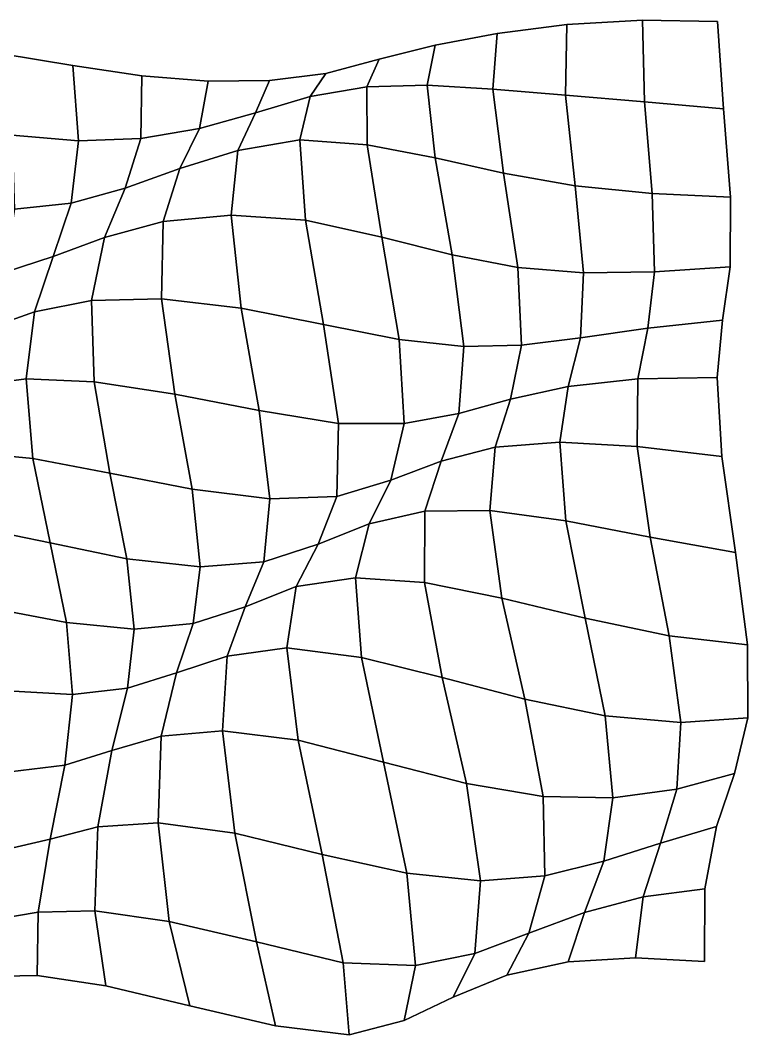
# Model space of a CAD drawing. Extents: x -161 to 228, y -141 to 124.
# Drawn here: x 38.8 to 228.5, y -140.7 to 123.9 of the extents above; entities that cross this region are included whole.
import ezdxf

# ---------------------------------------------------------------- set-up
doc = ezdxf.new("R2010")
doc.units = 0

msp = doc.modelspace()

# ---------------------------------------------------------------- linework, layer by layer
for points in [[(162.045242, 105.955994, 8.219256), (181.003815, 104.348984, 5.365935), (181.344574, 122.779739, 0.041393), (163.121384, 120.498466, 3.419981)], [(162.045242, 105.955994, 8.219256), (163.121384, 120.498466, 3.419981), (181.344574, 122.779739, 0.041393), (181.003815, 104.348984, 5.365935)], [(181.003815, 104.348984, 5.365935), (201.539749, 102.61908, 0.902021), (201.049774, 123.908615, -3.89927), (181.344574, 122.779739, 0.041393)], [(181.003815, 104.348984, 5.365935), (181.344574, 122.779739, 0.041393), (201.049774, 123.908615, -3.89927), (201.539749, 102.61908, 0.902021)], [(201.539749, 102.61908, 0.902021), (222.20311, 100.772346, -3.550368), (220.645325, 123.571396, -6.838017), (201.049774, 123.908615, -3.89927)], [(201.539749, 102.61908, 0.902021), (201.049774, 123.908615, -3.89927), (220.645325, 123.571396, -6.838017), (222.20311, 100.772346, -3.550368)], [(144.929688, 106.954941, 8.826334), (162.045242, 105.955994, 8.219256), (163.121384, 120.498466, 3.419981), (146.95372, 117.401817, 5.189793)], [(144.929688, 106.954941, 8.826334), (146.95372, 117.401817, 5.189793), (163.121384, 120.498466, 3.419981), (162.045242, 105.955994, 8.219256)], [(129.206009, 106.5308, 7.579655), (144.929688, 106.954941, 8.826334), (146.95372, 117.401817, 5.189793), (132.394592, 113.762299, 5.177348)], [(129.206009, 106.5308, 7.579655), (132.394592, 113.762299, 5.177348), (146.95372, 117.401817, 5.189793), (144.929688, 106.954941, 8.826334)], [(36.692879, 93.958305, -1.828453), (53.955246, 92.505173, -1.999195), (52.500904, 112.086723, -1.490066), (34.093605, 115.154266, -1.102089)], [(36.692879, 93.958305, -1.828453), (34.093605, 115.154266, -1.102089), (52.500904, 112.086723, -1.490066), (53.955246, 92.505173, -1.999195)], [(53.955246, 92.505173, -1.999195), (70.205193, 93.053978, -1.401388), (70.535759, 109.446106, -1.269571), (52.500904, 112.086723, -1.490066)], [(53.955246, 92.505173, -1.999195), (52.500904, 112.086723, -1.490066), (70.535759, 109.446106, -1.269571), (70.205193, 93.053978, -1.401388)], [(114.412605, 104.050232, 5.283604), (129.206009, 106.5308, 7.579655), (132.394592, 113.762299, 5.177348), (118.496727, 110.03569, 3.82674)], [(114.412605, 104.050232, 5.283604), (118.496727, 110.03569, 3.82674), (132.394592, 113.762299, 5.177348), (129.206009, 106.5308, 7.579655)], [(70.205193, 93.053978, -1.401388), (85.532661, 95.688568, 0.046459), (87.776093, 107.989525, -0.243254), (70.535759, 109.446106, -1.269571)], [(70.205193, 93.053978, -1.401388), (70.535759, 109.446106, -1.269571), (87.776093, 107.989525, -0.243254), (85.532661, 95.688568, 0.046459)], [(100.16407, 99.753937, 2.305505), (114.412605, 104.050232, 5.283604), (118.496727, 110.03569, 3.82674), (103.808502, 108.186638, 1.550478)], [(100.16407, 99.753937, 2.305505), (103.808502, 108.186638, 1.550478), (118.496727, 110.03569, 3.82674), (114.412605, 104.050232, 5.283604)], [(85.532661, 95.688568, 0.046459), (100.16407, 99.753937, 2.305505), (103.808502, 108.186638, 1.550478), (87.776093, 107.989525, -0.243254)], [(85.532661, 95.688568, 0.046459), (87.776093, 107.989525, -0.243254), (103.808502, 108.186638, 1.550478), (100.16407, 99.753937, 2.305505)], [(111.717926, 92.753853, 4.923088), (129.253143, 91.436943, 7.440405), (129.206009, 106.5308, 7.579655), (114.412605, 104.050232, 5.283604)], [(111.717926, 92.753853, 4.923088), (114.412605, 104.050232, 5.283604), (129.206009, 106.5308, 7.579655), (129.253143, 91.436943, 7.440405)], [(129.253143, 91.436943, 7.440405), (146.958344, 88.009743, 9.566008), (144.929688, 106.954941, 8.826334), (129.206009, 106.5308, 7.579655)], [(129.253143, 91.436943, 7.440405), (129.206009, 106.5308, 7.579655), (144.929688, 106.954941, 8.826334), (146.958344, 88.009743, 9.566008)], [(146.958344, 88.009743, 9.566008), (164.820572, 84.019005, 10.266811), (162.045242, 105.955994, 8.219256), (144.929688, 106.954941, 8.826334)], [(146.958344, 88.009743, 9.566008), (144.929688, 106.954941, 8.826334), (162.045242, 105.955994, 8.219256), (164.820572, 84.019005, 10.266811)], [(164.820572, 84.019005, 10.266811), (183.533417, 80.733299, 8.606019), (181.003815, 104.348984, 5.365935), (162.045242, 105.955994, 8.219256)], [(164.820572, 84.019005, 10.266811), (162.045242, 105.955994, 8.219256), (181.003815, 104.348984, 5.365935), (183.533417, 80.733299, 8.606019)], [(95.520821, 89.976425, 2.230317), (111.717926, 92.753853, 4.923088), (114.412605, 104.050232, 5.283604), (100.16407, 99.753937, 2.305505)], [(95.520821, 89.976425, 2.230317), (100.16407, 99.753937, 2.305505), (114.412605, 104.050232, 5.283604), (111.717926, 92.753853, 4.923088)], [(183.533417, 80.733299, 8.606019), (203.53244, 78.713806, 4.652079), (201.539749, 102.61908, 0.902021), (181.003815, 104.348984, 5.365935)], [(183.533417, 80.733299, 8.606019), (181.003815, 104.348984, 5.365935), (201.539749, 102.61908, 0.902021), (203.53244, 78.713806, 4.652079)], [(203.53244, 78.713806, 4.652079), (223.968918, 77.740059, -0.217747), (222.20311, 100.772346, -3.550368), (201.539749, 102.61908, 0.902021)], [(203.53244, 78.713806, 4.652079), (201.539749, 102.61908, 0.902021), (222.20311, 100.772346, -3.550368), (223.968918, 77.740059, -0.217747)], [(80.415413, 85.254601, 0.292163), (95.520821, 89.976425, 2.230317), (100.16407, 99.753937, 2.305505), (85.532661, 95.688568, 0.046459)], [(80.415413, 85.254601, 0.292163), (85.532661, 95.688568, 0.046459), (100.16407, 99.753937, 2.305505), (95.520821, 89.976425, 2.230317)], [(66.170441, 80.132172, -1.074536), (80.415413, 85.254601, 0.292163), (85.532661, 95.688568, 0.046459), (70.205193, 93.053978, -1.401388)], [(66.170441, 80.132172, -1.074536), (70.205193, 93.053978, -1.401388), (85.532661, 95.688568, 0.046459), (80.415413, 85.254601, 0.292163)], [(37.291821, 74.657455, -1.99546), (52.091236, 76.2258, -1.859146), (53.955246, 92.505173, -1.999195), (36.692879, 93.958305, -1.828453)], [(37.291821, 74.657455, -1.99546), (36.692879, 93.958305, -1.828453), (53.955246, 92.505173, -1.999195), (52.091236, 76.2258, -1.859146)], [(52.091236, 76.2258, -1.859146), (66.170441, 80.132172, -1.074536), (70.205193, 93.053978, -1.401388), (53.955246, 92.505173, -1.999195)], [(52.091236, 76.2258, -1.859146), (53.955246, 92.505173, -1.999195), (70.205193, 93.053978, -1.401388), (66.170441, 80.132172, -1.074536)], [(93.796654, 73.073334, 1.545346), (113.211235, 71.766869, 3.386686), (111.717926, 92.753853, 4.923088), (95.520821, 89.976425, 2.230317)], [(93.796654, 73.073334, 1.545346), (95.520821, 89.976425, 2.230317), (111.717926, 92.753853, 4.923088), (113.211235, 71.766869, 3.386686)], [(113.211235, 71.766869, 3.386686), (133.064178, 67.339111, 5.687339), (129.253143, 91.436943, 7.440405), (111.717926, 92.753853, 4.923088)], [(113.211235, 71.766869, 3.386686), (111.717926, 92.753853, 4.923088), (129.253143, 91.436943, 7.440405), (133.064178, 67.339111, 5.687339)], [(76.097328, 71.38784, 0.457245), (93.796654, 73.073334, 1.545346), (95.520821, 89.976425, 2.230317), (80.415413, 85.254601, 0.292163)], [(76.097328, 71.38784, 0.457245), (80.415413, 85.254601, 0.292163), (95.520821, 89.976425, 2.230317), (93.796654, 73.073334, 1.545346)], [(133.064178, 67.339111, 5.687339), (151.459854, 62.774818, 8.329152), (146.958344, 88.009743, 9.566008), (129.253143, 91.436943, 7.440405)], [(133.064178, 67.339111, 5.687339), (129.253143, 91.436943, 7.440405), (146.958344, 88.009743, 9.566008), (151.459854, 62.774818, 8.329152)], [(151.459854, 62.774818, 8.329152), (168.554321, 59.47525, 10.138899), (164.820572, 84.019005, 10.266811), (146.958344, 88.009743, 9.566008)], [(151.459854, 62.774818, 8.329152), (146.958344, 88.009743, 9.566008), (164.820572, 84.019005, 10.266811), (168.554321, 59.47525, 10.138899)], [(60.749371, 67.287743, -0.355117), (76.097328, 71.38784, 0.457245), (80.415413, 85.254601, 0.292163), (66.170441, 80.132172, -1.074536)], [(60.749371, 67.287743, -0.355117), (66.170441, 80.132172, -1.074536), (80.415413, 85.254601, 0.292163), (76.097328, 71.38784, 0.457245)], [(168.554321, 59.47525, 10.138899), (185.708572, 58.054703, 9.775681), (183.533417, 80.733299, 8.606019), (164.820572, 84.019005, 10.266811)], [(168.554321, 59.47525, 10.138899), (164.820572, 84.019005, 10.266811), (183.533417, 80.733299, 8.606019), (185.708572, 58.054703, 9.775681)], [(47.422466, 62.26825, -0.99331), (60.749371, 67.287743, -0.355117), (66.170441, 80.132172, -1.074536), (52.091236, 76.2258, -1.859146)], [(47.422466, 62.26825, -0.99331), (52.091236, 76.2258, -1.859146), (66.170441, 80.132172, -1.074536), (60.749371, 67.287743, -0.355117)], [(185.708572, 58.054703, 9.775681), (204.223877, 58.335705, 6.814428), (203.53244, 78.713806, 4.652079), (183.533417, 80.733299, 8.606019)], [(185.708572, 58.054703, 9.775681), (183.533417, 80.733299, 8.606019), (203.53244, 78.713806, 4.652079), (204.223877, 58.335705, 6.814428)], [(204.223877, 58.335705, 6.814428), (223.875717, 59.570087, 2.301079), (223.968918, 77.740059, -0.217747), (203.53244, 78.713806, 4.652079)], [(204.223877, 58.335705, 6.814428), (203.53244, 78.713806, 4.652079), (223.968918, 77.740059, -0.217747), (223.875717, 59.570087, 2.301079)], [(34.913475, 58.202953, -1.336889), (47.422466, 62.26825, -0.99331), (52.091236, 76.2258, -1.859146), (37.291821, 74.657455, -1.99546)], [(34.913475, 58.202953, -1.336889), (37.291821, 74.657455, -1.99546), (52.091236, 76.2258, -1.859146), (47.422466, 62.26825, -0.99331)], [(75.630692, 51.251431, 0.519189), (96.404198, 48.819908, 0.672172), (93.796654, 73.073334, 1.545346), (76.097328, 71.38784, 0.457245)], [(75.630692, 51.251431, 0.519189), (76.097328, 71.38784, 0.457245), (93.796654, 73.073334, 1.545346), (96.404198, 48.819908, 0.672172)], [(96.404198, 48.819908, 0.672172), (117.895302, 44.600151, 1.704135), (113.211235, 71.766869, 3.386686), (93.796654, 73.073334, 1.545346)], [(96.404198, 48.819908, 0.672172), (93.796654, 73.073334, 1.545346), (113.211235, 71.766869, 3.386686), (117.895302, 44.600151, 1.704135)], [(117.895302, 44.600151, 1.704135), (137.604233, 40.653683, 3.791552), (133.064178, 67.339111, 5.687339), (113.211235, 71.766869, 3.386686)], [(117.895302, 44.600151, 1.704135), (113.211235, 71.766869, 3.386686), (133.064178, 67.339111, 5.687339), (137.604233, 40.653683, 3.791552)], [(57.374847, 50.860985, 0.521163), (75.630692, 51.251431, 0.519189), (76.097328, 71.38784, 0.457245), (60.749371, 67.287743, -0.355117)], [(57.374847, 50.860985, 0.521163), (60.749371, 67.287743, -0.355117), (76.097328, 71.38784, 0.457245), (75.630692, 51.251431, 0.519189)], [(42.521229, 47.837944, 0.360728), (57.374847, 50.860985, 0.521163), (60.749371, 67.287743, -0.355117), (47.422466, 62.26825, -0.99331)], [(42.521229, 47.837944, 0.360728), (47.422466, 62.26825, -0.99331), (60.749371, 67.287743, -0.355117), (57.374847, 50.860985, 0.521163)], [(137.604233, 40.653683, 3.791552), (154.466064, 38.822495, 6.738337), (151.459854, 62.774818, 8.329152), (133.064178, 67.339111, 5.687339)], [(137.604233, 40.653683, 3.791552), (133.064178, 67.339111, 5.687339), (151.459854, 62.774818, 8.329152), (154.466064, 38.822495, 6.738337)], [(30.540949, 43.594463, 0.038896), (42.521229, 47.837944, 0.360728), (47.422466, 62.26825, -0.99331), (34.913475, 58.202953, -1.336889)], [(30.540949, 43.594463, 0.038896), (34.913475, 58.202953, -1.336889), (47.422466, 62.26825, -0.99331), (42.521229, 47.837944, 0.360728)], [(154.466064, 38.822495, 6.738337), (169.513062, 39.209316, 9.251317), (168.554321, 59.47525, 10.138899), (151.459854, 62.774818, 8.329152)], [(154.466064, 38.822495, 6.738337), (151.459854, 62.774818, 8.329152), (168.554321, 59.47525, 10.138899), (169.513062, 39.209316, 9.251317)], [(169.513062, 39.209316, 9.251317), (184.892883, 41.118279, 9.76851), (185.708572, 58.054703, 9.775681), (168.554321, 59.47525, 10.138899)], [(169.513062, 39.209316, 9.251317), (168.554321, 59.47525, 10.138899), (185.708572, 58.054703, 9.775681), (184.892883, 41.118279, 9.76851)], [(184.892883, 41.118279, 9.76851), (202.403595, 43.584351, 7.6448), (204.223877, 58.335705, 6.814428), (185.708572, 58.054703, 9.775681)], [(184.892883, 41.118279, 9.76851), (185.708572, 58.054703, 9.775681), (204.223877, 58.335705, 6.814428), (202.403595, 43.584351, 7.6448)], [(202.403595, 43.584351, 7.6448), (221.949631, 45.7327, 3.722311), (223.875717, 59.570087, 2.301079), (204.223877, 58.335705, 6.814428)], [(202.403595, 43.584351, 7.6448), (204.223877, 58.335705, 6.814428), (223.875717, 59.570087, 2.301079), (221.949631, 45.7327, 3.722311)], [(40.341553, 30.373466, 2.078682), (58.110691, 29.615841, 1.652252), (57.374847, 50.860985, 0.521163), (42.521229, 47.837944, 0.360728)], [(40.341553, 30.373466, 2.078682), (42.521229, 47.837944, 0.360728), (57.374847, 50.860985, 0.521163), (58.110691, 29.615841, 1.652252)], [(58.110691, 29.615841, 1.652252), (79.086998, 26.390743, 0.904635), (75.630692, 51.251431, 0.519189), (57.374847, 50.860985, 0.521163)], [(58.110691, 29.615841, 1.652252), (57.374847, 50.860985, 0.521163), (75.630692, 51.251431, 0.519189), (79.086998, 26.390743, 0.904635)], [(79.086998, 26.390743, 0.904635), (101.094818, 22.116501, 0.425028), (96.404198, 48.819908, 0.672172), (75.630692, 51.251431, 0.519189)], [(79.086998, 26.390743, 0.904635), (75.630692, 51.251431, 0.519189), (96.404198, 48.819908, 0.672172), (101.094818, 22.116501, 0.425028)], [(26.675207, 28.532753, 1.903571), (40.341553, 30.373466, 2.078682), (42.521229, 47.837944, 0.360728), (30.540949, 43.594463, 0.038896)], [(26.675207, 28.532753, 1.903571), (30.540949, 43.594463, 0.038896), (42.521229, 47.837944, 0.360728), (40.341553, 30.373466, 2.078682)], [(101.094818, 22.116501, 0.425028), (121.785912, 18.788048, 1.0672), (117.895302, 44.600151, 1.704135), (96.404198, 48.819908, 0.672172)], [(101.094818, 22.116501, 0.425028), (96.404198, 48.819908, 0.672172), (117.895302, 44.600151, 1.704135), (121.785912, 18.788048, 1.0672)], [(199.867294, 30.383045, 7.58206), (220.485809, 30.759726, 4.083349), (221.949631, 45.7327, 3.722311), (202.403595, 43.584351, 7.6448)], [(199.867294, 30.383045, 7.58206), (202.403595, 43.584351, 7.6448), (221.949631, 45.7327, 3.722311), (220.485809, 30.759726, 4.083349)], [(121.785912, 18.788048, 1.0672), (138.885315, 18.772383, 3.083415), (137.604233, 40.653683, 3.791552), (117.895302, 44.600151, 1.704135)], [(121.785912, 18.788048, 1.0672), (117.895302, 44.600151, 1.704135), (137.604233, 40.653683, 3.791552), (138.885315, 18.772383, 3.083415)], [(181.710785, 28.435711, 9.40469), (199.867294, 30.383045, 7.58206), (202.403595, 43.584351, 7.6448), (184.892883, 41.118279, 9.76851)], [(181.710785, 28.435711, 9.40469), (184.892883, 41.118279, 9.76851), (202.403595, 43.584351, 7.6448), (199.867294, 30.383045, 7.58206)], [(138.885315, 18.772383, 3.083415), (153.186218, 21.350384, 6.085043), (154.466064, 38.822495, 6.738337), (137.604233, 40.653683, 3.791552)], [(138.885315, 18.772383, 3.083415), (137.604233, 40.653683, 3.791552), (154.466064, 38.822495, 6.738337), (153.186218, 21.350384, 6.085043)], [(166.657837, 25.085041, 8.698367), (181.710785, 28.435711, 9.40469), (184.892883, 41.118279, 9.76851), (169.513062, 39.209316, 9.251317)], [(166.657837, 25.085041, 8.698367), (169.513062, 39.209316, 9.251317), (184.892883, 41.118279, 9.76851), (181.710785, 28.435711, 9.40469)], [(153.186218, 21.350384, 6.085043), (166.657837, 25.085041, 8.698367), (169.513062, 39.209316, 9.251317), (154.466064, 38.822495, 6.738337)], [(153.186218, 21.350384, 6.085043), (154.466064, 38.822495, 6.738337), (169.513062, 39.209316, 9.251317), (166.657837, 25.085041, 8.698367)], [(25.626669, 11.203737, 3.977736), (42.123867, 9.599291, 4.233755), (40.341553, 30.373466, 2.078682), (26.675207, 28.532753, 1.903571)], [(25.626669, 11.203737, 3.977736), (26.675207, 28.532753, 1.903571), (40.341553, 30.373466, 2.078682), (42.123867, 9.599291, 4.233755)], [(42.123867, 9.599291, 4.233755), (62.164028, 5.796595, 3.511631), (58.110691, 29.615841, 1.652252), (40.341553, 30.373466, 2.078682)], [(42.123867, 9.599291, 4.233755), (40.341553, 30.373466, 2.078682), (58.110691, 29.615841, 1.652252), (62.164028, 5.796595, 3.511631)], [(62.164028, 5.796595, 3.511631), (83.60656, 1.58125, 2.422267), (79.086998, 26.390743, 0.904635), (58.110691, 29.615841, 1.652252)], [(62.164028, 5.796595, 3.511631), (58.110691, 29.615841, 1.652252), (79.086998, 26.390743, 0.904635), (83.60656, 1.58125, 2.422267)], [(179.505539, 13.878443, 8.660376), (199.701508, 12.739102, 6.653032), (199.867294, 30.383045, 7.58206), (181.710785, 28.435711, 9.40469)], [(179.505539, 13.878443, 8.660376), (181.710785, 28.435711, 9.40469), (199.867294, 30.383045, 7.58206), (199.701508, 12.739102, 6.653032)], [(199.701508, 12.739102, 6.653032), (221.704453, 10.148679, 3.487847), (220.485809, 30.759726, 4.083349), (199.867294, 30.383045, 7.58206)], [(199.701508, 12.739102, 6.653032), (199.867294, 30.383045, 7.58206), (220.485809, 30.759726, 4.083349), (221.704453, 10.148679, 3.487847)], [(162.608078, 12.602446, 8.583094), (179.505539, 13.878443, 8.660376), (181.710785, 28.435711, 9.40469), (166.657837, 25.085041, 8.698367)], [(162.608078, 12.602446, 8.583094), (166.657837, 25.085041, 8.698367), (181.710785, 28.435711, 9.40469), (179.505539, 13.878443, 8.660376)], [(83.60656, 1.58125, 2.422267), (103.898048, -0.938192, 1.757285), (101.094818, 22.116501, 0.425028), (79.086998, 26.390743, 0.904635)], [(83.60656, 1.58125, 2.422267), (79.086998, 26.390743, 0.904635), (101.094818, 22.116501, 0.425028), (103.898048, -0.938192, 1.757285)], [(148.518799, 8.906119, 6.684735), (162.608078, 12.602446, 8.583094), (166.657837, 25.085041, 8.698367), (153.186218, 21.350384, 6.085043)], [(148.518799, 8.906119, 6.684735), (153.186218, 21.350384, 6.085043), (166.657837, 25.085041, 8.698367), (162.608078, 12.602446, 8.583094)], [(103.898048, -0.938192, 1.757285), (121.349167, -0.276692, 2.381166), (121.785912, 18.788048, 1.0672), (101.094818, 22.116501, 0.425028)], [(103.898048, -0.938192, 1.757285), (101.094818, 22.116501, 0.425028), (121.785912, 18.788048, 1.0672), (121.349167, -0.276692, 2.381166)], [(135.474731, 3.941912, 4.175044), (148.518799, 8.906119, 6.684735), (153.186218, 21.350384, 6.085043), (138.885315, 18.772383, 3.083415)], [(135.474731, 3.941912, 4.175044), (138.885315, 18.772383, 3.083415), (153.186218, 21.350384, 6.085043), (148.518799, 8.906119, 6.684735)], [(121.349167, -0.276692, 2.381166), (135.474731, 3.941912, 4.175044), (138.885315, 18.772383, 3.083415), (121.785912, 18.788048, 1.0672)], [(121.349167, -0.276692, 2.381166), (121.785912, 18.788048, 1.0672), (138.885315, 18.772383, 3.083415), (135.474731, 3.941912, 4.175044)], [(161.241409, -3.96593, 8.53024), (181.053955, -6.658015, 7.452224), (179.505539, 13.878443, 8.660376), (162.608078, 12.602446, 8.583094)], [(161.241409, -3.96593, 8.53024), (162.608078, 12.602446, 8.583094), (179.505539, 13.878443, 8.660376), (181.053955, -6.658015, 7.452224)], [(181.053955, -6.658015, 7.452224), (203.073471, -10.891685, 5.041327), (199.701508, 12.739102, 6.653032), (179.505539, 13.878443, 8.660376)], [(181.053955, -6.658015, 7.452224), (179.505539, 13.878443, 8.660376), (199.701508, 12.739102, 6.653032), (203.073471, -10.891685, 5.041327)], [(27.947515, -8.534109, 5.754543), (46.592369, -12.397468, 6.658019), (42.123867, 9.599291, 4.233755), (25.626669, 11.203737, 3.977736)], [(27.947515, -8.534109, 5.754543), (25.626669, 11.203737, 3.977736), (42.123867, 9.599291, 4.233755), (46.592369, -12.397468, 6.658019)], [(144.304108, -4.1427, 8.084408), (161.241409, -3.96593, 8.53024), (162.608078, 12.602446, 8.583094), (148.518799, 8.906119, 6.684735)], [(144.304108, -4.1427, 8.084408), (148.518799, 8.906119, 6.684735), (162.608078, 12.602446, 8.583094), (161.241409, -3.96593, 8.53024)], [(203.073471, -10.891685, 5.041327), (225.285477, -14.906626, 2.298552), (221.704453, 10.148679, 3.487847), (199.701508, 12.739102, 6.653032)], [(203.073471, -10.891685, 5.041327), (199.701508, 12.739102, 6.653032), (221.704453, 10.148679, 3.487847), (225.285477, -14.906626, 2.298552)], [(46.592369, -12.397468, 6.658019), (66.605774, -16.560507, 6.332336), (62.164028, 5.796595, 3.511631), (42.123867, 9.599291, 4.233755)], [(46.592369, -12.397468, 6.658019), (42.123867, 9.599291, 4.233755), (62.164028, 5.796595, 3.511631), (66.605774, -16.560507, 6.332336)], [(129.779144, -7.437947, 6.818851), (144.304108, -4.1427, 8.084408), (148.518799, 8.906119, 6.684735), (135.474731, 3.941912, 4.175044)], [(129.779144, -7.437947, 6.818851), (135.474731, 3.941912, 4.175044), (148.518799, 8.906119, 6.684735), (144.304108, -4.1427, 8.084408)], [(66.605774, -16.560507, 6.332336), (85.708702, -18.64502, 5.521766), (83.60656, 1.58125, 2.422267), (62.164028, 5.796595, 3.511631)], [(66.605774, -16.560507, 6.332336), (62.164028, 5.796595, 3.511631), (83.60656, 1.58125, 2.422267), (85.708702, -18.64502, 5.521766)], [(116.482803, -12.758219, 5.779836), (129.779144, -7.437947, 6.818851), (135.474731, 3.941912, 4.175044), (121.349167, -0.276692, 2.381166)], [(116.482803, -12.758219, 5.779836), (121.349167, -0.276692, 2.381166), (135.474731, 3.941912, 4.175044), (129.779144, -7.437947, 6.818851)], [(85.708702, -18.64502, 5.521766), (102.354706, -17.291672, 5.09706), (103.898048, -0.938192, 1.757285), (83.60656, 1.58125, 2.422267)], [(85.708702, -18.64502, 5.521766), (83.60656, 1.58125, 2.422267), (103.898048, -0.938192, 1.757285), (102.354706, -17.291672, 5.09706)], [(102.354706, -17.291672, 5.09706), (116.482803, -12.758219, 5.779836), (121.349167, -0.276692, 2.381166), (103.898048, -0.938192, 1.757285)], [(102.354706, -17.291672, 5.09706), (103.898048, -0.938192, 1.757285), (121.349167, -0.276692, 2.381166), (116.482803, -12.758219, 5.779836)], [(126.230942, -21.483793, 9.568683), (144.23616, -22.710873, 9.043357), (144.304108, -4.1427, 8.084408), (129.779144, -7.437947, 6.818851)], [(126.230942, -21.483793, 9.568683), (129.779144, -7.437947, 6.818851), (144.304108, -4.1427, 8.084408), (144.23616, -22.710873, 9.043357)], [(144.23616, -22.710873, 9.043357), (164.41069, -26.770508, 7.78326), (161.241409, -3.96593, 8.53024), (144.304108, -4.1427, 8.084408)], [(144.23616, -22.710873, 9.043357), (144.304108, -4.1427, 8.084408), (161.241409, -3.96593, 8.53024), (164.41069, -26.770508, 7.78326)], [(164.41069, -26.770508, 7.78326), (186.069061, -32.037155, 5.650669), (181.053955, -6.658015, 7.452224), (161.241409, -3.96593, 8.53024)], [(164.41069, -26.770508, 7.78326), (161.241409, -3.96593, 8.53024), (181.053955, -6.658015, 7.452224), (186.069061, -32.037155, 5.650669)], [(110.713699, -23.800039, 9.890484), (126.230942, -21.483793, 9.568683), (129.779144, -7.437947, 6.818851), (116.482803, -12.758219, 5.779836)], [(110.713699, -23.800039, 9.890484), (116.482803, -12.758219, 5.779836), (129.779144, -7.437947, 6.818851), (126.230942, -21.483793, 9.568683)], [(186.069061, -32.037155, 5.650669), (208.00621, -36.607372, 3.162809), (203.073471, -10.891685, 5.041327), (181.053955, -6.658015, 7.452224)], [(186.069061, -32.037155, 5.650669), (181.053955, -6.658015, 7.452224), (203.073471, -10.891685, 5.041327), (208.00621, -36.607372, 3.162809)], [(32.070881, -29.590475, 6.338284), (50.897797, -33.127716, 8.495279), (46.592369, -12.397468, 6.658019), (27.947515, -8.534109, 5.754543)], [(32.070881, -29.590475, 6.338284), (27.947515, -8.534109, 5.754543), (46.592369, -12.397468, 6.658019), (50.897797, -33.127716, 8.495279)], [(50.897797, -33.127716, 8.495279), (68.495293, -34.890659, 9.318589), (66.605774, -16.560507, 6.332336), (46.592369, -12.397468, 6.658019)], [(50.897797, -33.127716, 8.495279), (46.592369, -12.397468, 6.658019), (66.605774, -16.560507, 6.332336), (68.495293, -34.890659, 9.318589)], [(97.474831, -29.031675, 9.393289), (110.713699, -23.800039, 9.890484), (116.482803, -12.758219, 5.779836), (102.354706, -17.291672, 5.09706)], [(97.474831, -29.031675, 9.393289), (102.354706, -17.291672, 5.09706), (116.482803, -12.758219, 5.779836), (110.713699, -23.800039, 9.890484)], [(208.00621, -36.607372, 3.162809), (228.460938, -38.989067, 1.168326), (225.285477, -14.906626, 2.298552), (203.073471, -10.891685, 5.041327)], [(208.00621, -36.607372, 3.162809), (203.073471, -10.891685, 5.041327), (225.285477, -14.906626, 2.298552), (228.460938, -38.989067, 1.168326)], [(68.495293, -34.890659, 9.318589), (83.888321, -33.396606, 9.370196), (85.708702, -18.64502, 5.521766), (66.605774, -16.560507, 6.332336)], [(68.495293, -34.890659, 9.318589), (66.605774, -16.560507, 6.332336), (85.708702, -18.64502, 5.521766), (83.888321, -33.396606, 9.370196)], [(83.888321, -33.396606, 9.370196), (97.474831, -29.031675, 9.393289), (102.354706, -17.291672, 5.09706), (85.708702, -18.64502, 5.521766)], [(83.888321, -33.396606, 9.370196), (85.708702, -18.64502, 5.521766), (102.354706, -17.291672, 5.09706), (97.474831, -29.031675, 9.393289)], [(92.774429, -41.923264, 12.239321), (108.356476, -39.728138, 12.275543), (110.713699, -23.800039, 9.890484), (97.474831, -29.031675, 9.393289)], [(92.774429, -41.923264, 12.239321), (97.474831, -29.031675, 9.393289), (110.713699, -23.800039, 9.890484), (108.356476, -39.728138, 12.275543)], [(108.356476, -39.728138, 12.275543), (127.743271, -42.30608, 10.506124), (126.230942, -21.483793, 9.568683), (110.713699, -23.800039, 9.890484)], [(108.356476, -39.728138, 12.275543), (110.713699, -23.800039, 9.890484), (126.230942, -21.483793, 9.568683), (127.743271, -42.30608, 10.506124)], [(127.743271, -42.30608, 10.506124), (148.852448, -47.483845, 8.385304), (144.23616, -22.710873, 9.043357), (126.230942, -21.483793, 9.568683)], [(127.743271, -42.30608, 10.506124), (126.230942, -21.483793, 9.568683), (144.23616, -22.710873, 9.043357), (148.852448, -47.483845, 8.385304)], [(148.852448, -47.483845, 8.385304), (170.355682, -53.179272, 5.966463), (164.41069, -26.770508, 7.78326), (144.23616, -22.710873, 9.043357)], [(148.852448, -47.483845, 8.385304), (144.23616, -22.710873, 9.043357), (164.41069, -26.770508, 7.78326), (170.355682, -53.179272, 5.966463)], [(79.511208, -46.279919, 11.791182), (92.774429, -41.923264, 12.239321), (97.474831, -29.031675, 9.393289), (83.888321, -33.396606, 9.370196)], [(79.511208, -46.279919, 11.791182), (83.888321, -33.396606, 9.370196), (97.474831, -29.031675, 9.393289), (92.774429, -41.923264, 12.239321)], [(170.355682, -53.179272, 5.966463), (191.343384, -57.492435, 3.530926), (186.069061, -32.037155, 5.650669), (164.41069, -26.770508, 7.78326)], [(170.355682, -53.179272, 5.966463), (164.41069, -26.770508, 7.78326), (186.069061, -32.037155, 5.650669), (191.343384, -57.492435, 3.530926)], [(35.405045, -50.939091, 4.762947), (52.416958, -51.971542, 8.309172), (50.897797, -33.127716, 8.495279), (32.070881, -29.590475, 6.338284)], [(35.405045, -50.939091, 4.762947), (32.070881, -29.590475, 6.338284), (50.897797, -33.127716, 8.495279), (52.416958, -51.971542, 8.309172)], [(52.416958, -51.971542, 8.309172), (66.750732, -50.301701, 10.61453), (68.495293, -34.890659, 9.318589), (50.897797, -33.127716, 8.495279)], [(52.416958, -51.971542, 8.309172), (50.897797, -33.127716, 8.495279), (68.495293, -34.890659, 9.318589), (66.750732, -50.301701, 10.61453)], [(66.750732, -50.301701, 10.61453), (79.511208, -46.279919, 11.791182), (83.888321, -33.396606, 9.370196), (68.495293, -34.890659, 9.318589)], [(66.750732, -50.301701, 10.61453), (68.495293, -34.890659, 9.318589), (83.888321, -33.396606, 9.370196), (79.511208, -46.279919, 11.791182)], [(191.343384, -57.492435, 3.530926), (211.009842, -59.193642, 1.627221), (208.00621, -36.607372, 3.162809), (186.069061, -32.037155, 5.650669)], [(191.343384, -57.492435, 3.530926), (186.069061, -32.037155, 5.650669), (208.00621, -36.607372, 3.162809), (211.009842, -59.193642, 1.627221)], [(211.009842, -59.193642, 1.627221), (228.484085, -57.990677, 0.685793), (228.460938, -38.989067, 1.168326), (208.00621, -36.607372, 3.162809)], [(211.009842, -59.193642, 1.627221), (208.00621, -36.607372, 3.162809), (228.460938, -38.989067, 1.168326), (228.484085, -57.990677, 0.685793)], [(75.588722, -62.760777, 10.619528), (91.579857, -61.386173, 11.380779), (92.774429, -41.923264, 12.239321), (79.511208, -46.279919, 11.791182)], [(75.588722, -62.760777, 10.619528), (79.511208, -46.279919, 11.791182), (92.774429, -41.923264, 12.239321), (91.579857, -61.386173, 11.380779)], [(91.579857, -61.386173, 11.380779), (111.247566, -63.823093, 11.020464), (108.356476, -39.728138, 12.275543), (92.774429, -41.923264, 12.239321)], [(91.579857, -61.386173, 11.380779), (92.774429, -41.923264, 12.239321), (108.356476, -39.728138, 12.275543), (111.247566, -63.823093, 11.020464)], [(111.247566, -63.823093, 11.020464), (133.494522, -69.562096, 8.575866), (127.743271, -42.30608, 10.506124), (108.356476, -39.728138, 12.275543)], [(111.247566, -63.823093, 11.020464), (108.356476, -39.728138, 12.275543), (127.743271, -42.30608, 10.506124), (133.494522, -69.562096, 8.575866)], [(133.494522, -69.562096, 8.575866), (155.140244, -75.115677, 5.930372), (148.852448, -47.483845, 8.385304), (127.743271, -42.30608, 10.506124)], [(133.494522, -69.562096, 8.575866), (127.743271, -42.30608, 10.506124), (148.852448, -47.483845, 8.385304), (155.140244, -75.115677, 5.930372)], [(62.671745, -66.575569, 8.536633), (75.588722, -62.760777, 10.619528), (79.511208, -46.279919, 11.791182), (66.750732, -50.301701, 10.61453)], [(62.671745, -66.575569, 8.536633), (66.750732, -50.301701, 10.61453), (79.511208, -46.279919, 11.791182), (75.588722, -62.760777, 10.619528)], [(155.140244, -75.115677, 5.930372), (175.122696, -78.505882, 3.539744), (170.355682, -53.179272, 5.966463), (148.852448, -47.483845, 8.385304)], [(155.140244, -75.115677, 5.930372), (148.852448, -47.483845, 8.385304), (170.355682, -53.179272, 5.966463), (175.122696, -78.505882, 3.539744)], [(36.111954, -72.14286, 0.846816), (50.447845, -70.375946, 5.133204), (52.416958, -51.971542, 8.309172), (35.405045, -50.939091, 4.762947)], [(36.111954, -72.14286, 0.846816), (35.405045, -50.939091, 4.762947), (52.416958, -51.971542, 8.309172), (50.447845, -70.375946, 5.133204)], [(50.447845, -70.375946, 5.133204), (62.671745, -66.575569, 8.536633), (66.750732, -50.301701, 10.61453), (52.416958, -51.971542, 8.309172)], [(50.447845, -70.375946, 5.133204), (52.416958, -51.971542, 8.309172), (66.750732, -50.301701, 10.61453), (62.671745, -66.575569, 8.536633)], [(175.122696, -78.505882, 3.539744), (193.357056, -78.923401, 1.800196), (191.343384, -57.492435, 3.530926), (170.355682, -53.179272, 5.966463)], [(175.122696, -78.505882, 3.539744), (170.355682, -53.179272, 5.966463), (191.343384, -57.492435, 3.530926), (193.357056, -78.923401, 1.800196)], [(193.357056, -78.923401, 1.800196), (209.982758, -76.605133, 0.992753), (211.009842, -59.193642, 1.627221), (191.343384, -57.492435, 3.530926)], [(193.357056, -78.923401, 1.800196), (191.343384, -57.492435, 3.530926), (211.009842, -59.193642, 1.627221), (209.982758, -76.605133, 0.992753)], [(209.982758, -76.605133, 0.992753), (225.023819, -72.516563, 1.019922), (228.484085, -57.990677, 0.685793), (211.009842, -59.193642, 1.627221)], [(209.982758, -76.605133, 0.992753), (211.009842, -59.193642, 1.627221), (228.484085, -57.990677, 0.685793), (225.023819, -72.516563, 1.019922)], [(59.002625, -86.409042, 3.255441), (74.724861, -85.438667, 5.666957), (75.588722, -62.760777, 10.619528), (62.671745, -66.575569, 8.536633)], [(59.002625, -86.409042, 3.255441), (62.671745, -66.575569, 8.536633), (75.588722, -62.760777, 10.619528), (74.724861, -85.438667, 5.666957)], [(74.724861, -85.438667, 5.666957), (94.742622, -88.098885, 6.666635), (91.579857, -61.386173, 11.380779), (75.588722, -62.760777, 10.619528)], [(74.724861, -85.438667, 5.666957), (75.588722, -62.760777, 10.619528), (91.579857, -61.386173, 11.380779), (94.742622, -88.098885, 6.666635)], [(94.742622, -88.098885, 6.666635), (117.499886, -93.685471, 6.404685), (111.247566, -63.823093, 11.020464), (91.579857, -61.386173, 11.380779)], [(94.742622, -88.098885, 6.666635), (91.579857, -61.386173, 11.380779), (111.247566, -63.823093, 11.020464), (117.499886, -93.685471, 6.404685)], [(117.499886, -93.685471, 6.404685), (139.578522, -98.571663, 4.592152), (133.494522, -69.562096, 8.575866), (111.247566, -63.823093, 11.020464)], [(117.499886, -93.685471, 6.404685), (111.247566, -63.823093, 11.020464), (133.494522, -69.562096, 8.575866), (139.578522, -98.571663, 4.592152)], [(46.566139, -89.623405, -0.275677), (59.002625, -86.409042, 3.255441), (62.671745, -66.575569, 8.536633), (50.447845, -70.375946, 5.133204)], [(46.566139, -89.623405, -0.275677), (50.447845, -70.375946, 5.133204), (62.671745, -66.575569, 8.536633), (59.002625, -86.409042, 3.255441)], [(34.273323, -92.568359, -4.103855), (46.566139, -89.623405, -0.275677), (50.447845, -70.375946, 5.133204), (36.111954, -72.14286, 0.846816)], [(34.273323, -92.568359, -4.103855), (36.111954, -72.14286, 0.846816), (50.447845, -70.375946, 5.133204), (46.566139, -89.623405, -0.275677)], [(139.578522, -98.571663, 4.592152), (158.798248, -100.534355, 2.817016), (155.140244, -75.115677, 5.930372), (133.494522, -69.562096, 8.575866)], [(139.578522, -98.571663, 4.592152), (133.494522, -69.562096, 8.575866), (155.140244, -75.115677, 5.930372), (158.798248, -100.534355, 2.817016)], [(205.765121, -90.708961, 1.308025), (220.327881, -86.35994, 1.694613), (225.023819, -72.516563, 1.019922), (209.982758, -76.605133, 0.992753)], [(205.765121, -90.708961, 1.308025), (209.982758, -76.605133, 0.992753), (225.023819, -72.516563, 1.019922), (220.327881, -86.35994, 1.694613)], [(158.798248, -100.534355, 2.817016), (175.543579, -99.188324, 1.585831), (175.122696, -78.505882, 3.539744), (155.140244, -75.115677, 5.930372)], [(158.798248, -100.534355, 2.817016), (155.140244, -75.115677, 5.930372), (175.122696, -78.505882, 3.539744), (175.543579, -99.188324, 1.585831)], [(190.931946, -95.437202, 1.116239), (205.765121, -90.708961, 1.308025), (209.982758, -76.605133, 0.992753), (193.357056, -78.923401, 1.800196)], [(190.931946, -95.437202, 1.116239), (193.357056, -78.923401, 1.800196), (209.982758, -76.605133, 0.992753), (205.765121, -90.708961, 1.308025)], [(175.543579, -99.188324, 1.585831), (190.931946, -95.437202, 1.116239), (193.357056, -78.923401, 1.800196), (175.122696, -78.505882, 3.539744)], [(175.543579, -99.188324, 1.585831), (175.122696, -78.505882, 3.539744), (193.357056, -78.923401, 1.800196), (190.931946, -95.437202, 1.116239)], [(43.490868, -108.710846, -5.412315), (58.237503, -108.327759, -2.787605), (59.002625, -86.409042, 3.255441), (46.566139, -89.623405, -0.275677)], [(43.490868, -108.710846, -5.412315), (46.566139, -89.623405, -0.275677), (59.002625, -86.409042, 3.255441), (58.237503, -108.327759, -2.787605)], [(58.237503, -108.327759, -2.787605), (77.644135, -111.119698, -0.681069), (74.724861, -85.438667, 5.666957), (59.002625, -86.409042, 3.255441)], [(58.237503, -108.327759, -2.787605), (59.002625, -86.409042, 3.255441), (74.724861, -85.438667, 5.666957), (77.644135, -111.119698, -0.681069)], [(77.644135, -111.119698, -0.681069), (100.364494, -116.474792, 0.528216), (94.742622, -88.098885, 6.666635), (74.724861, -85.438667, 5.666957)], [(77.644135, -111.119698, -0.681069), (74.724861, -85.438667, 5.666957), (94.742622, -88.098885, 6.666635), (100.364494, -116.474792, 0.528216)], [(201.262497, -104.698753, 1.824946), (217.265152, -102.595314, 1.740502), (220.327881, -86.35994, 1.694613), (205.765121, -90.708961, 1.308025)], [(201.262497, -104.698753, 1.824946), (205.765121, -90.708961, 1.308025), (220.327881, -86.35994, 1.694613), (217.265152, -102.595314, 1.740502)], [(31.541746, -110.724464, -7.693876), (43.490868, -108.710846, -5.412315), (46.566139, -89.623405, -0.275677), (34.273323, -92.568359, -4.103855)], [(31.541746, -110.724464, -7.693876), (34.273323, -92.568359, -4.103855), (46.566139, -89.623405, -0.275677), (43.490868, -108.710846, -5.412315)], [(100.364494, -116.474792, 0.528216), (123.04026, -121.87854, 0.947901), (117.499886, -93.685471, 6.404685), (94.742622, -88.098885, 6.666635)], [(100.364494, -116.474792, 0.528216), (94.742622, -88.098885, 6.666635), (117.499886, -93.685471, 6.404685), (123.04026, -121.87854, 0.947901)], [(185.911377, -108.772934, 1.376536), (201.262497, -104.698753, 1.824946), (205.765121, -90.708961, 1.308025), (190.931946, -95.437202, 1.116239)], [(185.911377, -108.772934, 1.376536), (190.931946, -95.437202, 1.116239), (205.765121, -90.708961, 1.308025), (201.262497, -104.698753, 1.824946)], [(123.04026, -121.87854, 0.947901), (141.863022, -122.610107, 0.746086), (139.578522, -98.571663, 4.592152), (117.499886, -93.685471, 6.404685)], [(123.04026, -121.87854, 0.947901), (117.499886, -93.685471, 6.404685), (139.578522, -98.571663, 4.592152), (141.863022, -122.610107, 0.746086)], [(171.439453, -114.195694, 0.870394), (185.911377, -108.772934, 1.376536), (190.931946, -95.437202, 1.116239), (175.543579, -99.188324, 1.585831)], [(171.439453, -114.195694, 0.870394), (175.543579, -99.188324, 1.585831), (190.931946, -95.437202, 1.116239), (185.911377, -108.772934, 1.376536)], [(141.863022, -122.610107, 0.746086), (157.314865, -119.490112, 0.637971), (158.798248, -100.534355, 2.817016), (139.578522, -98.571663, 4.592152)], [(141.863022, -122.610107, 0.746086), (139.578522, -98.571663, 4.592152), (158.798248, -100.534355, 2.817016), (157.314865, -119.490112, 0.637971)], [(157.314865, -119.490112, 0.637971), (171.439453, -114.195694, 0.870394), (175.543579, -99.188324, 1.585831), (158.798248, -100.534355, 2.817016)], [(157.314865, -119.490112, 0.637971), (158.798248, -100.534355, 2.817016), (175.543579, -99.188324, 1.585831), (171.439453, -114.195694, 0.870394)], [(199.229553, -120.646049, 1.315494), (217.195816, -121.580574, 0.319292), (217.265152, -102.595314, 1.740502), (201.262497, -104.698753, 1.824946)], [(199.229553, -120.646049, 1.315494), (201.262497, -104.698753, 1.824946), (217.265152, -102.595314, 1.740502), (217.195816, -121.580574, 0.319292)], [(181.707794, -121.611954, 1.469235), (199.229553, -120.646049, 1.315494), (201.262497, -104.698753, 1.824946), (185.911377, -108.772934, 1.376536)], [(181.707794, -121.611954, 1.469235), (185.911377, -108.772934, 1.376536), (201.262497, -104.698753, 1.824946), (199.229553, -120.646049, 1.315494)], [(43.189899, -125.239922, -7.671793), (61.147331, -127.895821, -6.526394), (58.237503, -108.327759, -2.787605), (43.490868, -108.710846, -5.412315)], [(43.189899, -125.239922, -7.671793), (43.490868, -108.710846, -5.412315), (58.237503, -108.327759, -2.787605), (61.147331, -127.895821, -6.526394)], [(61.147331, -127.895821, -6.526394), (83.014641, -133.098419, -5.161818), (77.644135, -111.119698, -0.681069), (58.237503, -108.327759, -2.787605)], [(61.147331, -127.895821, -6.526394), (58.237503, -108.327759, -2.787605), (77.644135, -111.119698, -0.681069), (83.014641, -133.098419, -5.161818)], [(29.62302, -125.447319, -8.031876), (43.189899, -125.239922, -7.671793), (43.490868, -108.710846, -5.412315), (31.541746, -110.724464, -7.693876)], [(29.62302, -125.447319, -8.031876), (31.541746, -110.724464, -7.693876), (43.490868, -108.710846, -5.412315), (43.189899, -125.239922, -7.671793)], [(165.650208, -125.129768, 0.925751), (181.707794, -121.611954, 1.469235), (185.911377, -108.772934, 1.376536), (171.439453, -114.195694, 0.870394)], [(165.650208, -125.129768, 0.925751), (171.439453, -114.195694, 0.870394), (185.911377, -108.772934, 1.376536), (181.707794, -121.611954, 1.469235)], [(83.014641, -133.098419, -5.161818), (105.360542, -138.377716, -3.862613), (100.364494, -116.474792, 0.528216), (77.644135, -111.119698, -0.681069)], [(83.014641, -133.098419, -5.161818), (77.644135, -111.119698, -0.681069), (100.364494, -116.474792, 0.528216), (105.360542, -138.377716, -3.862613)], [(151.691513, -130.859116, -0.059917), (165.650208, -125.129768, 0.925751), (171.439453, -114.195694, 0.870394), (157.314865, -119.490112, 0.637971)], [(151.691513, -130.859116, -0.059917), (157.314865, -119.490112, 0.637971), (171.439453, -114.195694, 0.870394), (165.650208, -125.129768, 0.925751)], [(105.360542, -138.377716, -3.862613), (124.565277, -140.661652, -2.615327), (123.04026, -121.87854, 0.947901), (100.364494, -116.474792, 0.528216)], [(105.360542, -138.377716, -3.862613), (100.364494, -116.474792, 0.528216), (123.04026, -121.87854, 0.947901), (124.565277, -140.661652, -2.615327)], [(138.897598, -136.987823, -1.270812), (151.691513, -130.859116, -0.059917), (157.314865, -119.490112, 0.637971), (141.863022, -122.610107, 0.746086)], [(138.897598, -136.987823, -1.270812), (141.863022, -122.610107, 0.746086), (157.314865, -119.490112, 0.637971), (151.691513, -130.859116, -0.059917)], [(124.565277, -140.661652, -2.615327), (138.897598, -136.987823, -1.270812), (141.863022, -122.610107, 0.746086), (123.04026, -121.87854, 0.947901)], [(124.565277, -140.661652, -2.615327), (123.04026, -121.87854, 0.947901), (141.863022, -122.610107, 0.746086), (138.897598, -136.987823, -1.270812)]]:
    msp.add_3dface(points)

doc.saveas('drawing.dxf')
